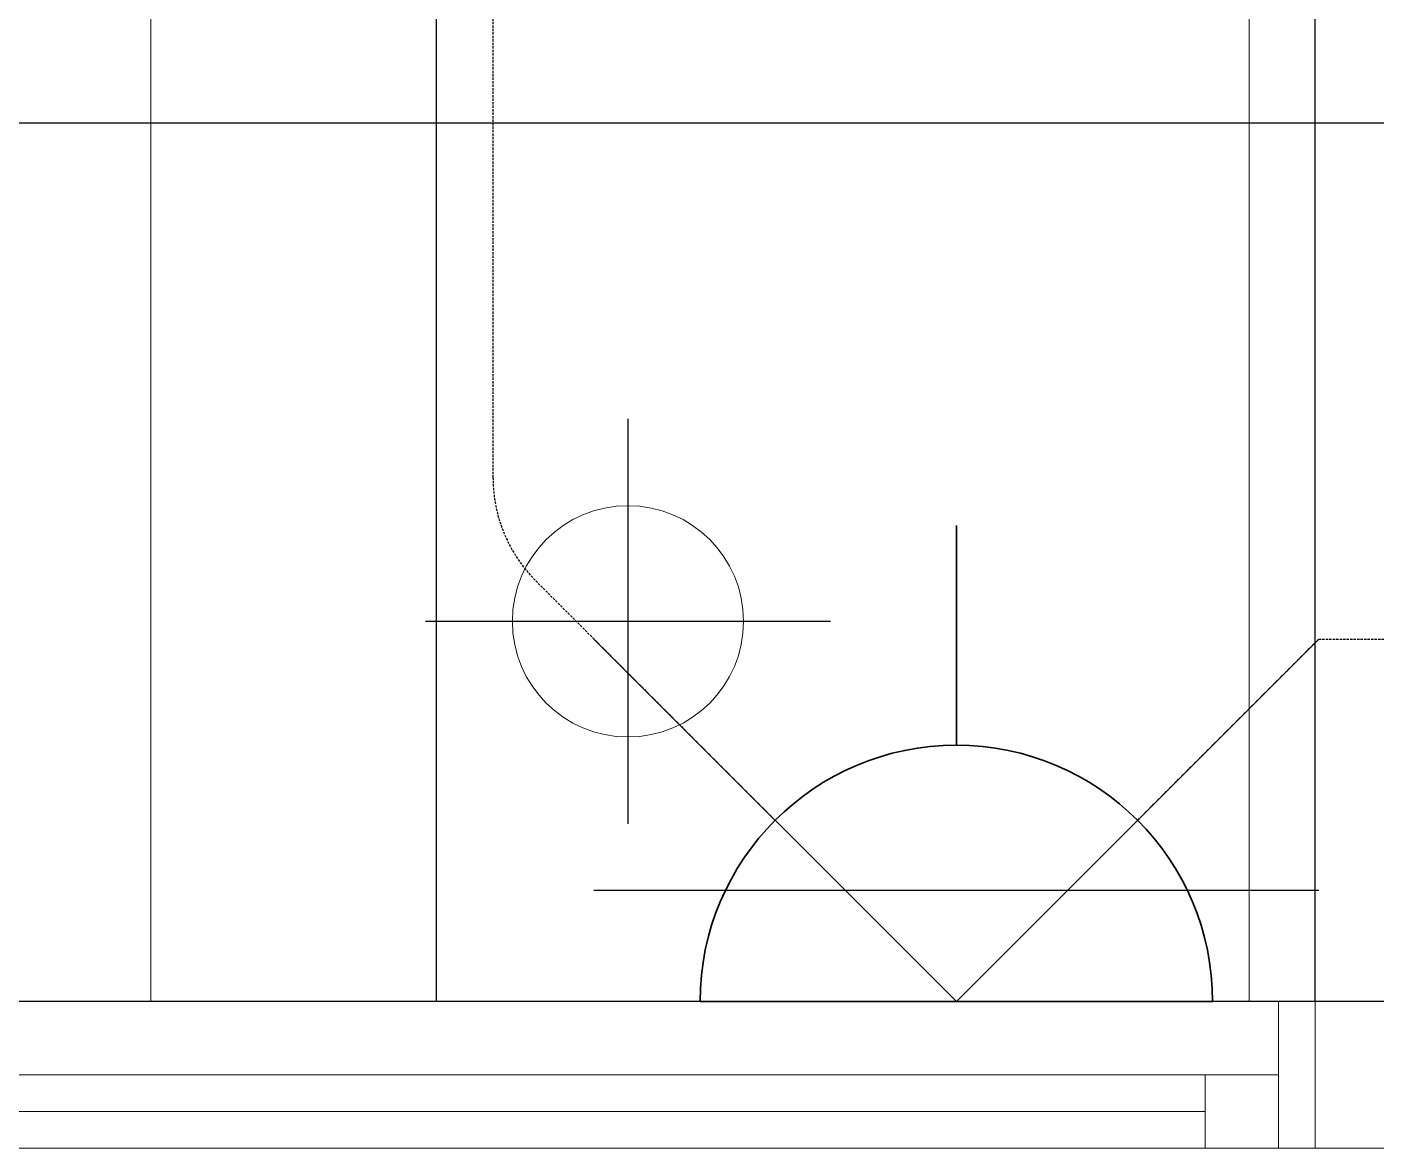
# Model space of a CAD drawing. Extents: x -12260 to 57327, y -29287 to 19916.
# Drawn here: x 40396 to 41318, y -910 to -145 of the extents above; entities that cross this region are included whole.
import ezdxf
from ezdxf.enums import TextEntityAlignment as Align

# ---------------------------------------------------------------- set-up
doc = ezdxf.new("R2010")
doc.units = 0
doc.header["$LTSCALE"] = 0.25
doc.linetypes.add('DASHDOT', pattern=[25.4, 12.7, -6.35, 0, -6.35])
doc.linetypes.add('HIDDEN', pattern=[9.525, 6.35, -3.175])
for name, color, linetype, lineweight in [('01-First Floor-FUR$0$Aluminum', 251, 'Continuous', 5), ('01-First Floor-FUR$0$LOADING', 253, 'Continuous', 5), ('01-First Floor-FUR$0$NEW Wall', 166, 'Continuous', 5), ('01-First Floor-FUR$0$Walls', 251, 'Continuous', 5), ('E-LITE-CLNG-CNDT', 6, 'DASHDOT', 35), ('E-LITE-EXIT-NUMB', 6, 'Continuous', 25), ('E-POWR-FLOR-CNDT', 6, 'HIDDEN', 25), ('E-POWR-WALL @ 100', 4, 'Continuous', 35)]:
    doc.layers.add(name, color=color, linetype=linetype, lineweight=lineweight)
doc.layers.add('01-First Floor-FUR$0$FALSE CEILING', color=251, linetype='Continuous')
doc.styles.add('DC_SIMPLEX', font='SIMPLEX.shx', dxfattribs={"width": 0.7})

# ---------------------------------------------------------------- blocks, each defined once
blk = doc.blocks.new('01-First Floor-FUR$0$GF21046B-P')
at = {"color": 0}
blk.add_lwpolyline([(0, 0), (1, 0), (1, 0.6), (0, 0.6)], close=True, dxfattribs=at)
blk = doc.blocks.new('*X122')
at = {"color": 0}
for p, q in [((13, 1), (13, 1)), ((13, 1), (13, 1)), ((13, 1), (13, 1)), ((13, 1), (13, 1)), ((13, 1), (13, 1)), ((13, 1), (13, 1)), ((13, 1), (13, 1)), ((13, 1), (13, 1)), ((13, 1), (13, 1)), ((13, 1), (13, 1)), ((13, 1), (13, 1)), ((13, 1), (13, 1)), ((13, 1), (13, 1)), ((13, 1), (13, 1)), ((13, 1), (13, 1)), ((13, 1), (14, 1)), ((13, 1), (14, 1)), ((13, 1), (14, 1)), ((13, 1), (13, 1)), ((13, 1), (13, 1)), ((13, 1), (13, 1)), ((13, 1), (13, 1)), ((13, 1), (13, 1)), ((13, 1), (13, 1)), ((13, 1), (13, 1)), ((13, 1), (13, 1)), ((13, 1), (13, 1)), ((13, 1), (13, 1)), ((13, 1), (13, 1)), ((13, 1), (13, 1)), ((13, 1), (13, 1)), ((13, 1), (13, 1)), ((13, 1), (13, 1)), ((13, 1), (13, 1)), ((13, 1), (13, 1)), ((13, 1), (13, 1)), ((13, 1), (13, 1)), ((13, 1), (13, 1)), ((13, 1), (13, 1)), ((13, 1), (13, 1)), ((13, 1), (13, 1)), ((13, 1), (13, 1)), ((13, 1), (13, 1)), ((13, 1), (13, 1)), ((13, 1), (13, 1)), ((13, 1), (13, 1)), ((13, 1), (13, 1)), ((13, 1), (13, 1)), ((13, 1), (13, 1)), ((13, 1), (13, 1)), ((13, 1), (13, 1)), ((13, 1), (13, 1)), ((13, 1), (13, 1)), ((13, 1), (13, 1)), ((13, 1), (13, 1)), ((13, 1), (13, 1)), ((13, 1), (13, 1)), ((13, 1), (13, 1)), ((13, 1), (13, 1)), ((13, 1), (13, 1)), ((13, 1), (13, 1)), ((13, 1), (13, 1)), ((13, 1), (13, 1)), ((13, 1), (13, 1)), ((13, 1), (13, 1)), ((13, 1), (13, 1)), ((13, 1), (13, 1)), ((13, 1), (13, 1)), ((13, 1), (13, 1)), ((13, 1), (13, 1)), ((13, 1), (13, 1)), ((13, 1), (13, 1)), ((13, 1), (13, 1)), ((13, 1), (13, 1)), ((13, 1), (13, 1)), ((13, 1), (13, 1)), ((13, 1), (13, 1)), ((13, 1), (13, 1)), ((13, 1), (13, 1)), ((13, 1), (13, 1)), ((13, 1), (13, 1)), ((13, 1), (13, 1)), ((13, 1), (13, 1)), ((13, 1), (13, 1)), ((13, 1), (13, 1)), ((13, 1), (13, 1)), ((13, 1), (13, 1)), ((13, 1), (13, 1)), ((13, 1), (13, 1)), ((13, 1), (13, 1)), ((13, 1), (13, 1)), ((13, 1), (13, 1)), ((13, 1), (13, 1)), ((13, 1), (13, 1)), ((13, 1), (13, 1)), ((13, 1), (13, 1)), ((13, 1), (13, 1)), ((13, 1), (13, 1)), ((13, 1), (13, 1)), ((13, 1), (13, 1)), ((13, 1), (13, 1)), ((13, 1), (13, 1)), ((13, 1), (13, 1)), ((13, 1), (13, 1)), ((13, 1), (13, 1)), ((13, 1), (13, 1)), ((13, 1), (13, 1)), ((13, 1), (13, 1)), ((13, 1), (13, 1)), ((13, 1), (13, 1)), ((13, 1), (13, 1)), ((13, 1), (13, 1)), ((13, 1), (13, 1)), ((13, 1), (13, 1)), ((13, 1), (13, 1)), ((13, 1), (13, 1)), ((13, 1), (13, 1)), ((13, 1), (13, 1)), ((13, 1), (13, 1)), ((13, 1), (13, 1)), ((13, 1), (13, 1)), ((13, 1), (13, 1)), ((13, 1), (13, 1)), ((13, 1), (14, 1)), ((13, 0), (13, 0)), ((13, 0), (13, 0)), ((13, 0), (13, 0)), ((13, 0), (13, 0)), ((13, 0), (13, 0)), ((13, 0), (13, 0)), ((13, 0), (13, 0)), ((13, 0), (13, 0)), ((13, 0), (13, 0)), ((13, 0), (13, 0)), ((13, 0), (13, 0)), ((13, 0), (13, 0)), ((13, 0), (13, 0)), ((13, 0), (13, 0)), ((13, 0), (13, 0)), ((13, 0), (13, 0)), ((13, 0), (13, 0)), ((13, 0), (13, 0)), ((13, 0), (13, 0)), ((13, 0), (13, 0)), ((13, 0), (13, 0)), ((13, 0), (13, 0)), ((13, 0), (13, 0)), ((13, 0), (13, 0)), ((13, 0), (13, 0)), ((13, 0), (13, 0)), ((13, 0), (13, 0)), ((13, 0), (13, 0)), ((13, 0), (13, 0)), ((13, 0), (13, 0)), ((13, 0), (13, 0)), ((13, 0), (13, 0)), ((13, 0), (13, 0)), ((13, 0), (13, 0)), ((13, 0), (13, 0)), ((13, 0), (13, 0)), ((13, 0), (13, 0)), ((13, 0), (13, 0)), ((13, 0), (13, 0)), ((13, 0), (13, 0)), ((13, 0), (13, 0)), ((13, 0), (13, 0)), ((13, 0), (13, 0)), ((13, 0), (13, 0)), ((13, 0), (13, 0)), ((13, 0), (13, 0)), ((13, 0), (13, 0)), ((13, 0), (13, 0)), ((13, 0), (14, 0)), ((13, 0), (14, 0)), ((13, 0), (13, 0)), ((13, 0), (14, 0)), ((14, 1), (14, 1)), ((14, 1), (14, 1)), ((14, 1), (14, 1)), ((14, 1), (14, 1)), ((14, 1), (14, 1)), ((14, 1), (14, 1)), ((14, 1), (14, 1)), ((14, 1), (14, 1)), ((14, 1), (14, 1)), ((14, 1), (14, 1)), ((14, 1), (14, 1)), ((14, 1), (14, 1)), ((14, 1), (14, 1)), ((14, 1), (14, 1)), ((14, 1), (14, 1)), ((14, 1), (14, 1)), ((14, 1), (14, 1)), ((14, 1), (14, 1)), ((14, 1), (14, 1)), ((14, 1), (14, 1)), ((14, 1), (14, 1)), ((14, 1), (14, 1)), ((14, 1), (14, 1)), ((14, 1), (14, 1)), ((14, 1), (14, 1)), ((14, 1), (14, 1)), ((14, 1), (14, 1)), ((14, 1), (14, 1)), ((14, 1), (14, 1)), ((14, 1), (14, 1)), ((14, 1), (14, 1)), ((14, 1), (14, 1)), ((14, 1), (14, 1)), ((14, 1), (14, 1)), ((14, 1), (14, 1)), ((14, 1), (14, 1)), ((14, 1), (14, 1)), ((14, 1), (14, 1)), ((14, 1), (14, 1)), ((14, 1), (14, 1)), ((14, 1), (14, 1)), ((14, 1), (14, 1)), ((14, 1), (14, 1)), ((14, 1), (14, 1)), ((14, 1), (14, 1)), ((14, 1), (14, 1)), ((14, 1), (14, 1)), ((14, 1), (14, 1)), ((14, 1), (14, 1)), ((14, 1), (14, 1)), ((14, 1), (14, 1)), ((14, 1), (14, 1)), ((14, 1), (14, 1)), ((14, 1), (14, 1)), ((14, 1), (14, 1)), ((14, 1), (14, 1)), ((14, 1), (14, 1)), ((14, 1), (14, 1)), ((14, 1), (14, 1)), ((14, 1), (14, 1)), ((14, 1), (14, 1)), ((14, 1), (14, 1)), ((14, 1), (14, 1)), ((14, 1), (14, 1)), ((14, 1), (14, 1)), ((14, 1), (14, 1)), ((14, 1), (14, 1)), ((14, 1), (14, 1)), ((14, 1), (14, 1)), ((14, 1), (14, 1)), ((14, 1), (14, 1)), ((14, 1), (14, 1)), ((14, 1), (14, 1)), ((14, 1), (14, 1)), ((14, 1), (14, 1)), ((14, 1), (14, 1)), ((14, 1), (14, 1)), ((14, 1), (14, 1)), ((14, 1), (14, 1)), ((14, 1), (14, 1)), ((14, 1), (14, 1)), ((14, 1), (14, 1)), ((14, 1), (14, 1)), ((14, 1), (14, 1)), ((14, 1), (14, 1)), ((14, 1), (14, 1)), ((14, 1), (14, 1)), ((14, 1), (14, 1)), ((14, 1), (14, 1)), ((14, 1), (14, 1)), ((14, 1), (14, 1)), ((14, 1), (14, 1)), ((14, 1), (14, 1)), ((14, 1), (14, 1)), ((14, 0), (14, 0)), ((14, 0), (14, 0)), ((14, 0), (14, 0)), ((14, 0), (14, 0)), ((14, 0), (14, 0)), ((14, 0), (14, 0)), ((14, 0), (14, 0)), ((14, 0), (14, 0)), ((14, 0), (14, 0)), ((14, 0), (14, 0)), ((14, 0), (14, 0)), ((14, 0), (14, 0)), ((14, 0), (14, 0)), ((14, 0), (14, 0)), ((14, 0), (14, 0)), ((14, 0), (14, 0)), ((14, 0), (14, 0)), ((14, 0), (14, 0)), ((14, 0), (14, 0)), ((14, 0), (14, 0)), ((14, 0), (14, 0)), ((14, 0), (14, 0)), ((14, 0), (14, 0)), ((14, 0), (14, 0)), ((14, 0), (14, 0)), ((14, 0), (14, 0)), ((14, 0), (14, 0)), ((14, 0), (14, 0)), ((14, 0), (14, 0)), ((14, 0), (14, 0)), ((14, 0), (14, 0)), ((14, 0), (14, 0)), ((14, 0), (14, 0)), ((14, 0), (14, 0)), ((14, 0), (14, 0)), ((14, 0), (14, 0)), ((14, 0), (14, 0)), ((14, 0), (14, 0)), ((14, 0), (14, 0)), ((14, 0), (14, 0)), ((14, 0), (14, 0)), ((14, 0), (14, 0)), ((14, 0), (14, 0)), ((14, 0), (14, 0)), ((14, 0), (14, 0)), ((14, 0), (14, 0)), ((14, 0), (14, 0)), ((14, 0), (14, 0)), ((13, 0), (13, 0)), ((13, 0), (14, 0)), ((13, 0), (13, 0)), ((13, 0), (14, 0)), ((13, 0), (13, 0)), ((13, 0), (14, 0)), ((13, 0), (13, 0)), ((13, 0), (13, 0)), ((13, 0), (13, 0)), ((13, 0), (13, 0)), ((13, 0), (14, 0)), ((13, 0), (13, 0)), ((13, 0), (14, 0)), ((13, 0), (13, 0)), ((13, 0), (14, 0)), ((13, 0), (13, 0)), ((13, 0), (14, 0)), ((13, 0), (13, 0)), ((13, 0), (14, 0)), ((13, 0), (13, 0)), ((13, 0), (14, 0)), ((13, 0), (13, 0)), ((13, 0), (14, 0)), ((13, 0), (13, 0)), ((13, 0), (13, 0)), ((13, 0), (13, 0)), ((13, 0), (14, 0)), ((13, 0), (13, 0)), ((13, 0), (14, 0)), ((13, 0), (13, 0)), ((13, 0), (14, 0)), ((13, 0), (13, 0)), ((13, 0), (14, 0)), ((13, 0), (13, 0)), ((13, 0), (13, 0)), ((13, 0), (13, 0)), ((13, 0), (13, 0)), ((13, 0), (13, 0)), ((13, 0), (13, 0)), ((13, 0), (13, 0)), ((13, 0), (13, 0)), ((13, 0), (13, 0)), ((13, 0), (13, 0)), ((13, 0), (13, 0)), ((13, 0), (13, 0)), ((13, 0), (13, 0)), ((13, 0), (13, 0)), ((13, 0), (13, 0)), ((13, 0), (13, 0)), ((13, 0), (13, 0)), ((13, 0), (13, 0)), ((13, 0), (13, 0)), ((13, 0), (13, 0)), ((13, 0), (13, 0)), ((13, 0), (13, 0)), ((13, 0), (13, 0)), ((13, 0), (13, 0)), ((13, 0), (13, 0)), ((13, 0), (13, 0)), ((13, 0), (13, 0)), ((13, 0), (13, 0)), ((13, 0), (13, 0)), ((13, 0), (13, 0)), ((13, 0), (13, 0)), ((13, -1), (13, -1)), ((13, -1), (13, -1)), ((13, -1), (13, -1)), ((13, -1), (13, -1)), ((13, -1), (13, -1)), ((13, -1), (14, -1)), ((13, -1), (13, -1)), ((14, 0), (14, 0)), ((14, 0), (14, 0)), ((14, 0), (14, 0)), ((14, 0), (14, 0)), ((14, 0), (14, 0)), ((14, 0), (14, 0)), ((14, 0), (14, 0)), ((14, 0), (14, 0)), ((14, 0), (14, 0)), ((14, 0), (14, 0)), ((14, 0), (14, 0)), ((14, 0), (14, 0)), ((14, 0), (14, 0)), ((14, 0), (14, 0)), ((14, 0), (14, 0)), ((13, 0), (14, 0)), ((14, 0), (14, 0)), ((14, 0), (14, 0)), ((14, 0), (14, 0)), ((14, 0), (14, 0)), ((14, 0), (14, 0)), ((14, 0), (14, 0)), ((14, 0), (14, 0)), ((14, 0), (14, 0)), ((14, 0), (14, 0)), ((14, 0), (14, 0)), ((14, 0), (14, 0)), ((14, 0), (14, 0)), ((14, 0), (14, 0)), ((14, 0), (14, 0)), ((14, 0), (14, 0)), ((14, 0), (14, 0)), ((14, 0), (14, 0)), ((14, 0), (14, 0)), ((14, 0), (14, 0)), ((14, 0), (14, 0)), ((14, 0), (14, 0)), ((14, 0), (14, 0)), ((14, 0), (14, 0)), ((14, 0), (14, 0)), ((14, 0), (14, 0)), ((14, 0), (14, 0)), ((14, 0), (14, 0)), ((14, 0), (14, 0)), ((14, 0), (14, 0)), ((14, 0), (14, 0)), ((14, 0), (14, 0)), ((14, 0), (14, 0)), ((14, 0), (14, 0)), ((14, 0), (14, 0)), ((14, -1), (14, -1)), ((14, -1), (14, -1)), ((14, -1), (14, -1)), ((14, -1), (14, -1)), ((14, -1), (14, -1))]:
    blk.add_line(p, q, dxfattribs=at)
blk = doc.blocks.new('*X121')
at = {"color": 0}
for p, q in [((5, 3), (5, 3)), ((5, 3), (5, 3)), ((5, 3), (5, 3)), ((5, 3), (5, 3)), ((5, 3), (5, 3)), ((5, 3), (5, 3)), ((5, 3), (5, 3)), ((5, 3), (5, 3)), ((5, 3), (5, 3)), ((5, 3), (5, 3)), ((5, 3), (5, 3)), ((5, 3), (5, 3)), ((5, 3), (5, 3)), ((5, 3), (5, 3)), ((5, 3), (5, 3)), ((5, 3), (5, 3)), ((5, 3), (5, 3)), ((5, 3), (5, 3)), ((5, 3), (5, 3)), ((5, 3), (5, 3)), ((5, 3), (5, 3)), ((5, 3), (5, 3)), ((5, 3), (5, 3)), ((5, 3), (5, 3)), ((5, 3), (5, 3)), ((5, 3), (5, 3)), ((5, 3), (5, 3)), ((5, 3), (5, 3)), ((5, 3), (5, 3)), ((5, 3), (5, 3)), ((5, 3), (5, 3)), ((5, 3), (5, 3)), ((5, 3), (5, 3)), ((5, 3), (5, 3)), ((5, 3), (5, 3)), ((5, 3), (5, 3)), ((5, 3), (5, 3)), ((5, 3), (5, 3)), ((5, 3), (5, 3)), ((5, 3), (5, 3)), ((5, 3), (5, 3)), ((5, 3), (5, 3)), ((5, 3), (5, 3)), ((5, 3), (5, 3)), ((5, 3), (5, 3)), ((5, 3), (5, 3)), ((5, 3), (5, 3)), ((5, 3), (5, 3)), ((5, 3), (5, 3)), ((5, 3), (5, 3)), ((5, 3), (5, 3)), ((5, 3), (5, 3)), ((5, 3), (5, 3)), ((5, 3), (5, 3)), ((5, 3), (5, 3)), ((5, 3), (5, 3)), ((5, 3), (5, 3)), ((5, 3), (5, 3)), ((5, 3), (5, 3)), ((5, 3), (5, 3)), ((5, 3), (5, 3)), ((5, 3), (5, 3)), ((5, 3), (5, 3)), ((5, 3), (5, 3)), ((5, 3), (5, 3)), ((5, 3), (5, 3)), ((6, 3), (5, 3)), ((5, 3), (5, 3)), ((6, 3), (5, 3)), ((5, 3), (5, 3)), ((6, 3), (5, 3)), ((5, 3), (5, 3)), ((6, 3), (5, 3)), ((5, 3), (5, 3)), ((5, 3), (5, 3)), ((5, 3), (5, 3)), ((5, 3), (5, 3)), ((5, 3), (5, 3)), ((5, 3), (5, 3)), ((5, 3), (5, 3)), ((5, 3), (5, 3)), ((5, 3), (5, 3)), ((5, 3), (5, 3)), ((5, 3), (5, 3)), ((5, 3), (5, 3)), ((5, 3), (5, 3)), ((5, 3), (5, 3)), ((5, 3), (5, 3)), ((5, 3), (5, 3)), ((5, 3), (5, 3)), ((5, 3), (5, 3)), ((5, 3), (5, 3)), ((5, 3), (5, 3)), ((5, 3), (5, 3)), ((5, 3), (5, 3)), ((5, 3), (5, 3)), ((6, 3), (6, 3)), ((6, 3), (6, 3)), ((6, 3), (6, 3)), ((6, 3), (6, 3)), ((6, 3), (6, 3)), ((6, 3), (6, 3)), ((6, 3), (6, 3)), ((6, 3), (6, 3)), ((6, 3), (6, 3)), ((6, 3), (6, 3)), ((6, 3), (6, 3)), ((6, 3), (6, 3)), ((6, 3), (6, 3)), ((6, 3), (6, 3)), ((6, 3), (6, 3)), ((6, 3), (6, 3)), ((6, 3), (6, 3)), ((6, 3), (6, 3)), ((6, 3), (6, 3)), ((6, 3), (6, 3)), ((6, 3), (6, 3)), ((6, 3), (6, 3)), ((6, 3), (6, 3)), ((6, 3), (6, 3)), ((6, 3), (6, 3)), ((6, 3), (6, 3)), ((6, 3), (6, 3)), ((6, 3), (6, 3)), ((6, 3), (6, 3)), ((6, 3), (6, 3)), ((6, 3), (6, 3)), ((6, 3), (6, 3)), ((6, 3), (6, 3)), ((6, 3), (6, 3)), ((6, 3), (6, 3)), ((6, 3), (6, 3)), ((6, 3), (6, 3)), ((6, 3), (6, 3)), ((6, 3), (6, 3)), ((6, 3), (6, 3)), ((6, 3), (6, 3)), ((6, 3), (6, 3)), ((6, 3), (6, 3)), ((6, 3), (6, 3)), ((6, 3), (6, 3)), ((6, 3), (6, 3)), ((6, 3), (6, 3)), ((6, 3), (6, 3)), ((6, 3), (6, 3)), ((6, 3), (6, 3)), ((6, 3), (6, 3)), ((6, 3), (6, 3)), ((6, 3), (6, 3)), ((6, 3), (6, 3)), ((6, 3), (6, 3)), ((6, 3), (6, 3)), ((6, 3), (6, 3)), ((6, 3), (6, 3)), ((6, 3), (6, 3)), ((6, 3), (6, 3)), ((6, 3), (6, 3)), ((6, 3), (6, 3)), ((6, 3), (6, 3)), ((6, 3), (6, 3)), ((6, 3), (6, 3)), ((6, 3), (6, 3)), ((6, 3), (6, 3)), ((6, 3), (6, 3)), ((6, 3), (6, 3)), ((6, 3), (6, 3)), ((6, 3), (6, 3)), ((6, 3), (6, 3)), ((6, 3), (6, 3)), ((6, 3), (6, 3)), ((6, 3), (6, 3)), ((6, 3), (6, 3)), ((6, 3), (6, 3)), ((6, 3), (6, 3)), ((6, 3), (6, 3)), ((6, 3), (6, 3)), ((6, 3), (6, 3)), ((6, 3), (6, 3)), ((6, 3), (6, 3)), ((6, 3), (6, 3)), ((6, 3), (6, 3)), ((6, 3), (6, 3)), ((6, 3), (6, 3)), ((6, 3), (6, 3)), ((6, 3), (6, 3)), ((6, 3), (6, 3)), ((6, 3), (6, 3)), ((6, 3), (6, 3)), ((6, 3), (6, 3)), ((6, 3), (6, 3)), ((6, 3), (6, 3)), ((6, 3), (6, 3)), ((6, 3), (6, 3)), ((6, 3), (6, 3)), ((6, 3), (6, 3)), ((6, 3), (6, 3)), ((6, 3), (6, 3)), ((6, 3), (6, 3)), ((6, 3), (6, 3)), ((6, 3), (6, 3)), ((6, 3), (6, 3)), ((6, 3), (6, 3)), ((6, 3), (6, 3)), ((6, 3), (6, 3)), ((6, 3), (6, 3)), ((6, 3), (6, 3)), ((6, 3), (6, 3)), ((6, 3), (6, 3)), ((6, 3), (6, 3)), ((6, 3), (6, 3)), ((6, 3), (6, 3)), ((6, 3), (6, 3)), ((6, 3), (6, 3)), ((6, 3), (6, 3)), ((6, 3), (6, 3)), ((6, 3), (6, 3)), ((6, 3), (6, 3)), ((6, 3), (6, 3)), ((6, 3), (6, 3)), ((6, 3), (6, 3)), ((6, 3), (6, 3)), ((6, 3), (6, 3)), ((6, 3), (6, 3)), ((6, 3), (6, 3)), ((6, 3), (6, 3)), ((6, 3), (6, 3)), ((6, 3), (6, 3)), ((6, 3), (6, 3)), ((6, 3), (6, 3)), ((6, 3), (6, 3)), ((6, 3), (6, 3)), ((6, 3), (6, 3)), ((6, 3), (6, 3)), ((6, 3), (6, 3)), ((6, 3), (6, 3)), ((6, 3), (6, 3)), ((6, 3), (6, 3)), ((6, 3), (6, 3)), ((6, 3), (6, 3)), ((6, 3), (6, 3)), ((6, 3), (6, 3)), ((6, 3), (6, 3)), ((6, 3), (6, 3)), ((6, 3), (6, 3)), ((6, 3), (6, 3)), ((6, 3), (6, 3)), ((6, 3), (6, 3)), ((6, 3), (6, 3)), ((6, 3), (6, 3)), ((6, 3), (6, 3)), ((6, 3), (6, 3)), ((6, 3), (6, 3)), ((6, 3), (6, 3)), ((6, 3), (6, 3)), ((6, 3), (6, 3)), ((6, 3), (6, 3)), ((6, 3), (6, 3)), ((6, 3), (6, 3)), ((6, 3), (6, 3)), ((6, 3), (6, 3)), ((6, 3), (6, 3)), ((6, 3), (6, 3)), ((6, 3), (6, 3)), ((6, 3), (6, 3)), ((6, 3), (6, 3)), ((6, 3), (6, 3)), ((6, 3), (6, 3)), ((6, 3), (6, 3)), ((6, 3), (6, 3)), ((6, 3), (6, 3)), ((6, 3), (6, 3)), ((6, 3), (6, 3)), ((6, 3), (6, 3)), ((6, 3), (6, 3)), ((6, 3), (6, 3)), ((6, 3), (6, 3)), ((6, 3), (6, 3)), ((6, 3), (6, 3)), ((6, 3), (6, 3)), ((6, 3), (6, 3)), ((6, 3), (6, 3)), ((6, 3), (6, 3)), ((6, 3), (6, 3)), ((6, 3), (6, 3)), ((6, 3), (6, 3)), ((6, 3), (6, 3)), ((6, 3), (6, 3)), ((6, 3), (6, 3)), ((6, 3), (6, 3)), ((6, 3), (6, 3)), ((6, 3), (6, 3)), ((6, 3), (6, 3)), ((6, 3), (6, 3)), ((6, 3), (6, 3)), ((6, 3), (6, 3)), ((6, 3), (6, 3)), ((6, 3), (6, 3)), ((6, 3), (6, 3)), ((6, 3), (6, 3)), ((6, 3), (6, 3)), ((6, 3), (5, 3)), ((6, 3), (5, 3)), ((6, 3), (5, 3)), ((6, 3), (5, 3)), ((6, 3), (5, 3)), ((6, 3), (6, 3)), ((6, 3), (6, 3)), ((6, 3), (6, 3)), ((6, 3), (6, 3)), ((6, 3), (6, 3)), ((6, 3), (6, 3)), ((6, 3), (6, 3)), ((6, 3), (6, 3)), ((6, 3), (6, 3)), ((6, 3), (6, 3)), ((6, 3), (6, 3)), ((6, 3), (6, 3)), ((6, 3), (6, 3)), ((6, 3), (6, 3)), ((6, 3), (6, 3)), ((6, 3), (6, 3)), ((6, 3), (6, 3)), ((6, 3), (6, 3)), ((6, 3), (6, 3)), ((6, 3), (6, 3)), ((6, 3), (6, 3)), ((6, 3), (6, 3)), ((6, 3), (6, 3)), ((6, 3), (6, 3)), ((6, 3), (6, 3)), ((6, 3), (6, 3)), ((6, 3), (6, 3)), ((6, 3), (6, 3)), ((6, 3), (6, 3)), ((6, 3), (6, 3)), ((6, 3), (6, 3)), ((6, 3), (6, 3)), ((6, 3), (6, 3)), ((6, 3), (6, 3)), ((6, 3), (6, 3)), ((6, 3), (6, 3)), ((6, 3), (6, 3)), ((6, 3), (6, 3)), ((6, 3), (6, 3)), ((6, 3), (6, 3)), ((6, 3), (6, 3)), ((6, 3), (6, 3)), ((6, 3), (6, 3)), ((6, 3), (6, 3)), ((6, 3), (6, 3)), ((6, 3), (6, 3)), ((6, 3), (6, 3)), ((6, 3), (6, 3)), ((6, 3), (6, 3)), ((6, 3), (6, 3)), ((6, 3), (6, 3)), ((6, 3), (6, 3)), ((6, 3), (6, 3)), ((6, 3), (6, 3)), ((6, 3), (6, 3)), ((6, 3), (6, 3)), ((6, 3), (6, 3)), ((6, 3), (6, 3)), ((6, 3), (6, 3)), ((6, 3), (6, 3)), ((6, 3), (6, 3)), ((6, 3), (6, 3)), ((6, 3), (6, 3)), ((6, 3), (6, 3)), ((6, 3), (6, 3)), ((6, 3), (6, 3)), ((6, 3), (6, 3)), ((6, 3), (6, 3)), ((6, 3), (6, 3)), ((6, 3), (6, 3)), ((6, 3), (6, 3)), ((6, 3), (6, 3)), ((6, 3), (6, 3)), ((6, 3), (6, 3)), ((6, 3), (6, 3)), ((6, 3), (6, 3)), ((6, 3), (6, 3)), ((6, 3), (6, 3)), ((6, 3), (6, 3)), ((6, 3), (6, 3)), ((6, 3), (6, 3)), ((6, 3), (6, 3)), ((6, 3), (6, 3)), ((6, 3), (6, 3)), ((6, 3), (6, 3)), ((6, 3), (6, 3)), ((6, 3), (6, 3)), ((6, 3), (6, 3)), ((6, 3), (6, 3)), ((6, 3), (6, 3)), ((6, 3), (6, 3)), ((6, 3), (6, 3)), ((6, 3), (6, 3)), ((6, 3), (6, 3)), ((6, 3), (6, 3)), ((6, 3), (6, 3)), ((6, 3), (6, 3)), ((6, 3), (6, 3)), ((6, 3), (6, 3)), ((6, 3), (6, 3)), ((6, 3), (6, 3)), ((6, 3), (6, 3)), ((6, 3), (6, 3)), ((6, 3), (6, 3)), ((6, 3), (6, 3)), ((6, 3), (6, 3)), ((6, 3), (6, 3)), ((6, 3), (6, 3)), ((6, 3), (6, 3)), ((6, 3), (6, 3)), ((6, 3), (6, 3)), ((6, 3), (6, 3)), ((6, 3), (6, 3)), ((6, 3), (6, 3)), ((6, 3), (6, 3)), ((6, 3), (6, 3)), ((6, 3), (6, 3)), ((6, 3), (6, 3)), ((6, 3), (6, 3)), ((6, 3), (6, 3)), ((6, 3), (6, 3)), ((6, 3), (6, 3)), ((6, 3), (6, 3)), ((6, 3), (6, 3)), ((6, 3), (6, 3)), ((6, 3), (6, 3)), ((6, 3), (6, 3)), ((6, 3), (6, 3)), ((6, 3), (6, 3)), ((6, 3), (6, 3)), ((6, 3), (6, 3)), ((6, 3), (6, 3)), ((6, 3), (6, 3)), ((6, 3), (6, 3)), ((6, 3), (6, 3)), ((6, 3), (6, 3)), ((6, 3), (6, 3)), ((6, 3), (6, 3)), ((6, 3), (6, 3)), ((6, 3), (6, 3)), ((6, 3), (6, 3)), ((6, 3), (6, 3)), ((6, 3), (6, 3)), ((6, 3), (6, 3)), ((6, 3), (6, 3)), ((6, 3), (6, 3)), ((6, 3), (6, 3)), ((6, 3), (6, 3)), ((6, 3), (6, 3)), ((6, 3), (6, 3)), ((6, 3), (6, 3)), ((6, 3), (6, 3)), ((6, 3), (6, 3)), ((6, 3), (6, 3)), ((6, 3), (6, 3)), ((6, 3), (6, 3)), ((6, 3), (6, 3)), ((6, 3), (6, 3)), ((6, 3), (6, 3)), ((6, 3), (6, 3)), ((6, 3), (6, 3)), ((6, 3), (6, 3)), ((6, 3), (6, 3)), ((6, 3), (6, 3)), ((6, 3), (6, 3)), ((6, 3), (6, 3)), ((6, 3), (6, 3)), ((6, 3), (6, 3)), ((6, 3), (6, 3)), ((6, 3), (6, 3)), ((6, 3), (6, 3)), ((6, 3), (6, 3)), ((6, 3), (6, 3)), ((6, 3), (6, 3)), ((6, 3), (6, 3)), ((6, 3), (6, 3)), ((6, 3), (6, 3)), ((6, 3), (6, 3)), ((6, 3), (6, 3)), ((6, 3), (6, 3)), ((6, 3), (6, 3)), ((6, 3), (6, 3)), ((6, 3), (6, 3)), ((6, 3), (6, 3)), ((6, 3), (6, 3)), ((6, 3), (6, 3)), ((6, 3), (6, 3)), ((6, 3), (6, 3)), ((6, 3), (6, 3)), ((6, 3), (6, 3)), ((6, 3), (6, 3)), ((6, 3), (6, 3)), ((6, 3), (6, 3)), ((6, 3), (6, 3)), ((6, 3), (6, 3)), ((6, 3), (6, 3)), ((6, 3), (6, 3)), ((6, 3), (6, 3)), ((6, 3), (6, 3)), ((6, 3), (6, 3)), ((6, 3), (6, 3)), ((6, 3), (6, 3)), ((6, 3), (6, 3)), ((6, 3), (6, 3)), ((6, 3), (6, 3)), ((6, 3), (6, 3)), ((6, 3), (6, 3)), ((6, 3), (6, 3)), ((6, 3), (6, 3)), ((6, 3), (6, 3)), ((6, 3), (6, 3)), ((6, 3), (6, 3)), ((6, 3), (6, 3)), ((6, 3), (6, 3)), ((6, 3), (6, 3)), ((6, 3), (6, 3)), ((6, 3), (6, 3)), ((6, 3), (6, 3)), ((6, 3), (6, 3)), ((6, 3), (6, 3)), ((6, 3), (6, 3)), ((6, 3), (6, 3)), ((6, 3), (6, 3)), ((6, 3), (6, 3)), ((6, 3), (6, 3)), ((6, 3), (6, 3)), ((6, 3), (6, 3)), ((6, 3), (6, 3)), ((6, 3), (6, 3)), ((6, 3), (6, 3)), ((6, 3), (6, 3)), ((6, 3), (6, 3)), ((6, 3), (6, 3)), ((6, 3), (6, 3)), ((6, 3), (6, 3)), ((6, 3), (6, 3)), ((6, 3), (6, 3)), ((6, 3), (6, 3)), ((6, 3), (6, 3)), ((6, 3), (6, 3)), ((6, 3), (6, 3)), ((6, 3), (6, 3)), ((6, 3), (6, 3)), ((6, 3), (6, 3)), ((6, 3), (6, 3)), ((6, 3), (6, 3)), ((6, 3), (6, 3)), ((6, 3), (6, 3)), ((6, 3), (6, 3)), ((6, 3), (6, 3)), ((6, 3), (6, 3)), ((6, 3), (6, 3)), ((6, 3), (6, 3)), ((6, 3), (6, 3)), ((6, 3), (6, 3)), ((6, 3), (6, 3)), ((6, 3), (6, 3)), ((6, 3), (6, 3)), ((6, 3), (6, 3)), ((6, 3), (6, 3)), ((6, 3), (6, 3)), ((6, 3), (6, 3)), ((6, 3), (6, 3)), ((6, 3), (6, 3)), ((6, 3), (6, 3)), ((6, 3), (6, 3)), ((6, 3), (6, 3)), ((6, 3), (6, 3)), ((6, 3), (6, 3)), ((6, 3), (6, 3)), ((6, 3), (6, 3)), ((6, 3), (6, 3)), ((6, 3), (6, 3)), ((6, 3), (6, 3)), ((6, 3), (6, 3)), ((6, 3), (6, 3)), ((6, 3), (6, 3)), ((6, 3), (6, 3)), ((6, 3), (6, 3)), ((6, 3), (6, 3)), ((6, 3), (6, 3)), ((6, 3), (6, 3)), ((6, 3), (6, 3)), ((6, 3), (6, 3)), ((6, 3), (6, 3)), ((6, 3), (6, 3)), ((6, 3), (6, 3)), ((6, 3), (6, 3)), ((6, 3), (6, 3)), ((6, 3), (6, 3)), ((6, 3), (6, 3)), ((6, 3), (6, 3)), ((6, 3), (6, 3)), ((6, 3), (6, 3)), ((6, 3), (6, 3)), ((6, 3), (6, 3)), ((6, 3), (6, 3)), ((6, 3), (6, 3)), ((6, 3), (6, 3)), ((6, 3), (6, 3)), ((6, 3), (6, 3)), ((6, 3), (6, 3)), ((6, 3), (6, 3)), ((6, 3), (6, 3)), ((6, 3), (6, 3)), ((6, 3), (6, 3)), ((6, 3), (6, 3)), ((6, 3), (6, 3)), ((6, 3), (6, 3)), ((6, 3), (6, 3)), ((6, 3), (6, 3)), ((6, 3), (6, 3)), ((6, 3), (6, 3)), ((6, 3), (6, 3)), ((6, 3), (6, 3)), ((6, 3), (6, 3)), ((6, 3), (6, 3))]:
    blk.add_line(p, q, dxfattribs=at)
blk = doc.blocks.new('01-First Floor-FUR$0$GF21043-P')
at = {"color": 0}
for p, q in [((0.8, 0.75), (-0.8, 0.75)), ((0.8, 0), (0.8, 0.75)), ((-0.8, 0), (0.8, 0))]:
    blk.add_line(p, q, dxfattribs=at)
for points in [[(0.8, 0.75), (0.8, 0.75), (0.8, 0.75), (0.8, 0.75), (0.8, 0.75), (0.8, 0.75), (0.8, 0.75), (0.8, 0.75), (0.8, 0.75), (0.8, 0.75), (0.8, 0.75), (0.8, 0.75), (0.8, 0.75), (0.8, 0.75), (0.8, 0.75), (0.8, 0.75), (0.8, 0.75), (0.8, 0.75), (0.8, 0.75), (0.8, 0.75), (0.8, 0.75), (0.8, 0.75), (0.8, 0.75), (0.8, 0.75), (0.8, 0.75), (0.8, 0.75), (0.8, 0.75), (0.8, 0.75), (0.8, 0.75), (0.8, 0.75), (0.8, 0.75), (0.8, 0.75), (0.8, 0.75), (0.8, 0.75), (0.8, 0.75), (0.8, 0.75), (0.8, 0.75), (0.8, 0.75), (0.8, 0.75), (0.8, 0.75), (0.8, 0.75), (0.8, 0.75), (0.8, 0.75), (0.8, 0.75), (0.8, 0.75), (0.8, 0.75), (0.8, 0.75), (0.8, 0.75), (0.8, 0.75), (0.8, 0.75), (0.8, 0.75), (0.8, 0.75), (0.8, 0.75), (0.8, 0.75), (0.8, 0.75), (0.8, 0.75), (0.8, 0.75), (0.8, 0.75), (0.8, 0.75), (0.8, 0.75), (0.8, 0.75), (0.8, 0.75), (0.8, 0.75), (0.8, 0.75), (0.8, 0.75), (0.8, 0.75), (0.8, 0.75), (0.8, 0.75), (0.8, 0.75), (0.8, 0.75), (0.8, 0.75), (0.8, 0.75), (0.8, 0.75), (0.8, 0.75), (0.8, 0.75), (0.8, 0.75), (0.8, 0.75), (0.8, 0.75), (0.8, 0.75), (0.8, 0.75), (0.8, 0.75), (0.8, 0.75), (0.8, 0.75), (0.8, 0.75), (0.8, 0.75), (0.8, 0.75), (0.8, 0.75), (0.8, 0.75), (0.8, 0.75), (0.8, 0.75), (0.8, 0.75), (0.8, 0.75), (0.8, 0.75), (0.8, 0.75), (0.8, 0.75), (0.8, 0.75), (0.8, 0.75), (0.8, 0.75), (0.8, 0.75), (0.8, 0.75), (0.8, 0.75), (0.8, 0.75), (0.8, 0.75), (0.8, 0.75), (0.8, 0.75), (0.8, 0.75), (0.8, 0.75), (0.8, 0.75), (0.8, 0.75), (0.8, 0.75), (0.8, 0.75), (0.8, 0.75), (0.8, 0.75), (0.8, 0.75), (0.8, 0.75), (0.8, 0.75), (0.8, 0.75), (0.8, 0.75), (0.8, 0.75), (0.8, 0.75), (0.8, 0.75), (0.8, 0.75), (0.8, 0.75), (0.8, 0.75), (0.8, 0.75), (0.8, 0.75), (0.8, 0.75), (0.8, 0.75), (0.8, 0.75), (0.8, 0.75), (0.8, 0.75), (0.8, 0.75), (0.8, 0.75), (0.8, 0.75), (0.8, 0.75), (0.8, 0.75), (0.8, 0.75), (0.8, 0.75), (0.8, 0.75), (0.8, 0.75), (0.8, 0.75), (0.8, 0.75), (0.8, 0.75), (0.8, 0.75), (0.8, 0.75), (0.8, 0.75), (0.8, 0.75), (0.8, 0.75), (0.8, 0.75), (0.8, 0.75), (0.8, 0.75), (0.8, 0.75), (0.8, 0.75), (0.8, 0.75), (0.8, 0.75), (0.8, 0.75), (0.8, 0.75), (0.8, 0.75), (0.8, 0.75), (0.8, 0.75), (0.8, 0.75), (0.8, 0.75), (0.8, 0.75), (0.8, 0.75), (0.8, 0.75), (0.8, 0.75), (0.8, 0.75), (0.8, 0.75), (0.8, 0.75), (0.8, 0.75), (0.8, 0.75), (0.8, 0.75), (0.8, 0.75), (0.8, 0.75), (0.8, 0.75), (0.8, 0.75), (0.8, 0.75), (0.8, 0.75), (0.8, 0.75), (0.8, 0.75), (0.8, 0.75), (0.8, 0.75), (0.8, 0.75), (0.8, 0.75), (0.8, 0.75), (0.8, 0.75), (0.8, 0.75), (0.8, 0.75), (0.8, 0.75), (0.8, 0.75), (0.8, 0.75), (0.8, 0.75), (0.8, 0.75), (0.8, 0.75), (0.8, 0.75), (0.8, 0.75), (0.8, 0.75), (0.8, 0.75), (0.8, 0.75), (0.8, 0.75), (0.8, 0.75), (0.8, 0.75), (0.8, 0.75), (0.8, 0.75), (0.8, 0.75), (0.8, 0.75), (0.8, 0.75), (0.8, 0.75), (0.8, 0.75), (0.8, 0.75), (0.8, 0.75), (0.8, 0.75), (0.8, 0.75), (0.8, 0.75), (0.8, 0.75), (0.8, 0.75), (0.8, 0.75), (0.8, 0.75), (0.8, 0.75), (0.8, 0.75), (0.8, 0.75), (0.8, 0.75), (0.8, 0.75), (0.8, 0.75), (0.8, 0.75), (0.8, 0.75), (0.8, 0.75), (0.8, 0.75), (0.8, 0.75), (0.8, 0.75), (0.8, 0.75), (0.8, 0.75), (0.8, 0.75), (0.8, 0.75), (0.8, 0.75), (0.8, 0.75), (0.8, 0.75), (0.8, 0.75), (0.8, 0.75), (0.8, 0.75), (0.8, 0.75), (0.8, 0.75), (0.8, 0.75), (0.8, 0.75), (0.8, 0.75), (0.8, 0.75), (0.8, 0.75), (0.8, 0.75), (0.8, 0.75), (0.8, 0.75), (0.8, 0.75), (0.8, 0.75), (0.8, 0.75), (0.8, 0.75), (0.8, 0.75), (0.8, 0.75), (0.8, 0.75), (0.8, 0.75), (0.8, 0.75), (0.8, 0.75), (0.8, 0.75), (0.8, 0.75), (0.8, 0.75), (0.8, 0.75), (0.8, 0.75), (0.8, 0.75), (0.8, 0.75), (0.8, 0.75), (0.8, 0.75), (0.8, 0.75), (0.8, 0.75), (0.8, 0.75), (0.8, 0.75), (0.8, 0.75), (0.8, 0.75), (0.8, 0.75), (0.8, 0.75)], [(0.8, 0.75), (0.8, 0.75), (0.8, 0.75), (0.8, 0.75), (0.8, 0.75), (0.8, 0.75), (0.8, 0.75), (0.8, 0.75), (0.8, 0.75), (0.8, 0.75), (0.8, 0.75), (0.8, 0.75), (0.8, 0.75), (0.8, 0.75), (0.8, 0.75), (0.8, 0.75), (0.8, 0.75), (0.8, 0.75), (0.8, 0.75), (0.8, 0.75), (0.8, 0.75), (0.8, 0.75), (0.8, 0.75), (0.8, 0.75), (0.8, 0.75), (0.8, 0.75), (0.8, 0.75), (0.8, 0.75), (0.8, 0.75), (0.8, 0.75), (0.8, 0.75), (0.8, 0.75), (0.8, 0.75), (0.8, 0.75), (0.8, 0.75), (0.8, 0.75), (0.8, 0.75), (0.8, 0.75), (0.8, 0.75), (0.8, 0.75), (0.8, 0.75), (0.8, 0.75), (0.8, 0.75), (0.8, 0.75), (0.8, 0.75), (0.8, 0.75), (0.8, 0.75), (0.8, 0.75), (0.8, 0.75), (0.8, 0.75), (0.8, 0.75), (0.8, 0.75), (0.8, 0.75), (0.8, 0.75), (0.8, 0.75), (0.8, 0.75), (0.8, 0.75), (0.8, 0.75), (0.8, 0.75), (0.8, 0.75), (0.8, 0.75), (0.8, 0.75), (0.8, 0.75), (0.8, 0.75), (0.8, 0.75), (0.8, 0.75), (0.8, 0.75), (0.8, 0.75), (0.8, 0.75), (0.8, 0.75), (0.8, 0.75), (0.8, 0.75), (0.8, 0.75), (0.8, 0.75), (0.8, 0.75), (0.8, 0.75), (0.8, 0.75), (0.8, 0.75), (0.8, 0.75), (0.8, 0.75), (0.8, 0.75), (0.8, 0.75), (0.8, 0.75), (0.8, 0.75), (0.8, 0.75), (0.8, 0.75), (0.8, 0.75), (0.8, 0.75), (0.8, 0.75), (0.8, 0.75), (0.8, 0.75), (0.8, 0.75), (0.8, 0.75), (0.8, 0.75), (0.8, 0.75), (0.8, 0.75), (0.8, 0.75), (0.8, 0.75), (0.8, 0.75), (0.8, 0.75), (0.8, 0.75), (0.8, 0.75), (0.8, 0.75), (0.8, 0.75), (0.8, 0.75), (0.8, 0.75), (0.8, 0.75), (0.8, 0.75), (0.8, 0.75), (0.8, 0.75), (0.8, 0.75), (0.8, 0.75), (0.8, 0.75), (0.8, 0.75), (0.8, 0.75), (0.8, 0.75), (0.8, 0.75), (0.8, 0.75), (0.8, 0.75), (0.8, 0.75), (0.8, 0.75), (0.8, 0.75), (0.8, 0.75), (0.8, 0.75), (0.8, 0.75), (0.8, 0.75), (0.8, 0.75), (0.8, 0.75), (0.8, 0.75), (0.8, 0.75), (0.8, 0.75), (0.8, 0.75), (0.8, 0.75), (0.8, 0.75), (0.8, 0.75), (0.8, 0.75), (0.8, 0.75), (0.8, 0.75), (0.8, 0.75), (0.8, 0.75), (0.8, 0.75), (0.8, 0.75), (0.8, 0.75), (0.8, 0.75), (0.8, 0.75), (0.8, 0.75), (0.8, 0.75), (0.8, 0.75), (0.8, 0.75), (0.8, 0.75), (0.8, 0.75), (0.8, 0.75), (0.8, 0.75), (0.8, 0.75), (0.8, 0.75), (0.8, 0.75), (0.8, 0.75), (0.8, 0.75), (0.8, 0.75), (0.8, 0.75), (0.8, 0.75), (0.8, 0.75), (0.8, 0.75), (0.8, 0.75), (0.8, 0.75), (0.8, 0.75), (0.8, 0.75), (0.8, 0.75), (0.8, 0.75), (0.8, 0.75), (0.8, 0.75), (0.8, 0.75), (0.8, 0.75), (0.8, 0.75), (0.8, 0.75), (0.8, 0.75), (0.8, 0.75), (0.8, 0.75), (0.8, 0.75), (0.8, 0.75), (0.8, 0.75), (0.8, 0.75), (0.8, 0.75), (0.8, 0.75), (0.8, 0.75), (0.8, 0.75), (0.8, 0.75), (0.8, 0.75), (0.8, 0.75), (0.8, 0.75), (0.8, 0.75), (0.8, 0.75), (0.8, 0.75), (0.8, 0.75), (0.8, 0.75), (0.8, 0.75), (0.8, 0.75), (0.8, 0.75), (0.8, 0.75), (0.8, 0.75), (0.8, 0.75), (0.8, 0.75), (0.8, 0.75), (0.8, 0.75), (0.8, 0.75), (0.8, 0.75), (0.8, 0.75), (0.8, 0.75), (0.8, 0.75), (0.8, 0.75), (0.8, 0.75), (0.8, 0.75), (0.8, 0.75), (0.8, 0.75), (0.8, 0.75), (0.8, 0.75), (0.8, 0.75), (0.8, 0.75), (0.8, 0.75)], [(0.8, 0.75), (0.8, 0.75), (0.8, 0.75), (0.8, 0.75), (0.8, 0.75), (0.8, 0.75), (0.8, 0.75), (0.8, 0.75), (0.8, 0.75), (0.8, 0.75), (0.8, 0.75), (0.8, 0.75), (0.8, 0.75), (0.8, 0.75), (0.8, 0.75), (0.8, 0.75), (0.8, 0.75), (0.8, 0.75), (0.8, 0.75), (0.8, 0.75), (0.8, 0.75), (0.8, 0.75), (0.8, 0.75), (0.8, 0.75), (0.8, 0.75), (0.8, 0.75), (0.8, 0.75), (0.8, 0.75), (0.8, 0.75), (0.8, 0.75), (0.8, 0.75), (0.8, 0.75), (0.8, 0.75), (0.8, 0.75), (0.8, 0.75), (0.8, 0.75), (0.8, 0.75), (0.8, 0.75), (0.8, 0.75), (0.8, 0.75), (0.8, 0.75), (0.8, 0.75), (0.8, 0.75), (0.8, 0.75), (0.8, 0.75), (0.8, 0.75), (0.8, 0.75), (0.8, 0.75), (0.8, 0.75), (0.8, 0.75), (0.8, 0.75), (0.8, 0.75), (0.8, 0.75), (0.8, 0.75), (0.8, 0.75), (0.8, 0.75), (0.8, 0.75), (0.8, 0.75), (0.8, 0.75), (0.8, 0.75), (0.8, 0.75), (0.8, 0.75), (0.8, 0.75), (0.8, 0.75), (0.8, 0.75), (0.8, 0.75), (0.8, 0.75), (0.8, 0.75), (0.8, 0.75), (0.8, 0.75), (0.8, 0.75), (0.8, 0.75), (0.8, 0.75), (0.8, 0.75), (0.8, 0.75), (0.8, 0.75), (0.8, 0.75), (0.8, 0.75), (0.8, 0.75), (0.8, 0.75), (0.8, 0.75), (0.8, 0.75), (0.8, 0.75), (0.8, 0.75), (0.8, 0.75), (0.8, 0.75), (0.8, 0.75), (0.8, 0.75), (0.8, 0.75), (0.8, 0.75), (0.8, 0.75), (0.8, 0.75), (0.8, 0.75), (0.8, 0.75), (0.8, 0.75), (0.8, 0.75), (0.8, 0.75), (0.8, 0.75), (0.8, 0.75), (0.8, 0.75), (0.8, 0.75), (0.8, 0.75), (0.8, 0.75), (0.8, 0.75), (0.8, 0.75), (0.8, 0.75), (0.8, 0.75), (0.8, 0.75), (0.8, 0.75), (0.8, 0.75), (0.8, 0.75), (0.8, 0.75), (0.8, 0.75), (0.8, 0.75), (0.8, 0.75), (0.8, 0.75), (0.8, 0.75), (0.8, 0.75), (0.8, 0.75), (0.8, 0.75), (0.8, 0.75), (0.8, 0.75), (0.8, 0.75), (0.8, 0.75), (0.8, 0.75), (0.8, 0.75), (0.8, 0.75), (0.8, 0.75), (0.8, 0.75), (0.8, 0.75), (0.8, 0.75), (0.8, 0.75), (0.8, 0.75), (0.8, 0.75), (0.8, 0.75), (0.8, 0.75), (0.8, 0.75), (0.8, 0.75), (0.8, 0.75), (0.8, 0.75), (0.8, 0.75), (0.8, 0.75), (0.8, 0.75), (0.8, 0.75), (0.8, 0.75), (0.8, 0.75), (0.8, 0.75), (0.8, 0.75), (0.8, 0.75), (0.8, 0.75), (0.8, 0.75), (0.8, 0.75), (0.8, 0.75), (0.8, 0.75), (0.8, 0.75), (0.8, 0.75), (0.8, 0.75), (0.8, 0.75), (0.8, 0.75), (0.8, 0.75), (0.8, 0.75), (0.8, 0.75), (0.8, 0.75), (0.8, 0.75), (0.8, 0.75), (0.8, 0.75), (0.8, 0.75), (0.8, 0.75), (0.8, 0.75), (0.8, 0.75), (0.8, 0.75), (0.8, 0.75), (0.8, 0.75), (0.8, 0.75), (0.8, 0.75), (0.8, 0.75), (0.8, 0.75), (0.8, 0.75), (0.8, 0.75), (0.8, 0.75), (0.8, 0.75), (0.8, 0.75), (0.8, 0.75), (0.8, 0.75), (0.8, 0.75), (0.8, 0.75), (0.8, 0.75), (0.8, 0.75), (0.8, 0.75), (0.8, 0.75), (0.8, 0.75), (0.8, 0.75), (0.8, 0.75), (0.8, 0.75), (0.8, 0.75), (0.8, 0.75), (0.8, 0.75), (0.8, 0.75), (0.8, 0.75), (0.8, 0.75), (0.8, 0.75), (0.8, 0.75), (0.8, 0.75), (0.8, 0.75), (0.8, 0.75), (0.8, 0.75), (0.8, 0.75), (0.8, 0.75), (0.8, 0.75), (0.8, 0.75), (0.8, 0.75), (0.8, 0.75), (0.8, 0.75), (0.8, 0.75)]]:
    blk.add_lwpolyline(points, close=True, dxfattribs=at)
at = {"layer": '01-First Floor-FUR$0$NEW Wall', "color": 0, "linetype": 'Continuous'}
for points in [[(0.8, 0.75), (0.8, 0.75), (0.8, 0.75), (0.8, 0.75), (0.8, 0.75), (0.8, 0.75), (0.8, 0.75), (0.8, 0.75), (0.8, 0.75), (0.8, 0.75)], [(0.8, 0.75), (0.8, 0.75), (0.8, 0.75), (0.8, 0.75), (0.8, 0.75), (0.8, 0.75), (0.8, 0.75), (0.8, 0.75), (0.8, 0.75)], [(0.8, 0.75), (0.8, 0.75), (0.8, 0.75), (0.8, 0.75), (0.8, 0.75), (0.8, 0.75), (0.8, 0.75), (0.8, 0.75), (0.8, 0.75), (0.8, 0.75), (0.8, 0.75), (0.8, 0.75), (0.8, 0.75), (0.8, 0.75), (0.8, 0.75), (0.8, 0.75), (0.8, 0.75), (0.8, 0.75)], [(0.8, 0.75), (0.8, 0.75), (0.8, 0.75), (0.8, 0.75), (0.8, 0.75), (0.8, 0.75), (0.8, 0.75)], [(0.8, 0.75), (0.8, 0.75), (0.8, 0.75), (0.8, 0.75), (0.8, 0.75), (0.8, 0.75), (0.8, 0.75), (0.8, 0.75), (0.8, 0.75), (0.8, 0.75), (0.8, 0.75), (0.8, 0.75), (0.8, 0.75), (0.8, 0.75), (0.8, 0.75)], [(0.8, 0.75), (0.8, 0.75), (0.8, 0.75), (0.8, 0.75), (0.8, 0.75), (0.8, 0.75), (0.8, 0.75), (0.8, 0.75), (0.8, 0.75), (0.8, 0.75)], [(0.8, 0.75), (0.8, 0.75), (0.8, 0.75), (0.8, 0.75), (0.8, 0.75), (0.8, 0.75), (0.8, 0.75), (0.8, 0.75), (0.8, 0.75), (0.8, 0.75), (0.8, 0.75), (0.8, 0.75)], [(0.8, 0.75), (0.8, 0.75), (0.8, 0.75), (0.8, 0.75), (0.8, 0.75), (0.8, 0.75), (0.8, 0.75), (0.8, 0.75), (0.8, 0.75), (0.8, 0.75)], [(0.8, 0.75), (0.8, 0.75), (0.8, 0.75), (0.8, 0.75), (0.8, 0.75), (0.8, 0.75), (0.8, 0.75), (0.8, 0.75), (0.8, 0.75), (0.8, 0.75)], [(0.8, 0.75), (0.8, 0.75), (0.8, 0.75), (0.8, 0.75), (0.8, 0.75), (0.8, 0.75), (0.8, 0.75), (0.8, 0.75)], [(0.8, 0.75), (0.8, 0.75), (0.8, 0.75), (0.8, 0.75), (0.8, 0.75), (0.8, 0.75), (0.8, 0.75), (0.8, 0.75), (0.8, 0.75), (0.8, 0.75), (0.8, 0.75), (0.8, 0.75), (0.8, 0.75), (0.8, 0.75), (0.8, 0.75), (0.8, 0.75), (0.8, 0.75), (0.8, 0.75), (0.8, 0.75), (0.8, 0.75), (0.8, 0.75), (0.8, 0.75), (0.8, 0.75), (0.8, 0.75), (0.8, 0.75), (0.8, 0.75), (0.8, 0.75), (0.8, 0.75), (0.8, 0.75), (0.8, 0.75), (0.8, 0.75), (0.8, 0.75), (0.8, 0.75), (0.8, 0.75), (0.8, 0.75), (0.8, 0.75), (0.8, 0.75), (0.8, 0.75), (0.8, 0.75), (0.8, 0.75), (0.8, 0.75), (0.8, 0.75), (0.8, 0.75), (0.8, 0.75), (0.8, 0.75), (0.8, 0.75), (0.8, 0.75), (0.8, 0.75), (0.8, 0.75), (0.8, 0.75), (0.8, 0.75), (0.8, 0.75), (0.8, 0.75), (0.8, 0.75), (0.8, 0.75), (0.8, 0.75), (0.8, 0.75), (0.8, 0.75), (0.8, 0.75), (0.8, 0.75), (0.8, 0.75), (0.8, 0.75), (0.8, 0.75), (0.8, 0.75), (0.8, 0.75), (0.8, 0.75), (0.8, 0.75), (0.8, 0.75), (0.8, 0.75), (0.8, 0.75), (0.8, 0.75), (0.8, 0.75), (0.8, 0.75), (0.8, 0.75), (0.8, 0.75), (0.8, 0.75), (0.8, 0.75), (0.8, 0.75), (0.8, 0.75), (0.8, 0.75), (0.8, 0.75), (0.8, 0.75), (0.8, 0.75), (0.8, 0.75), (0.8, 0.75), (0.8, 0.75), (0.8, 0.75), (0.8, 0.75), (0.8, 0.75), (0.8, 0.75), (0.8, 0.75), (0.8, 0.75), (0.8, 0.75), (0.8, 0.75), (0.8, 0.75), (0.8, 0.75), (0.8, 0.75), (0.8, 0.75), (0.8, 0.75), (0.8, 0.75), (0.8, 0.75), (0.8, 0.75), (0.8, 0.75), (0.8, 0.75), (0.8, 0.75), (0.8, 0.75), (0.8, 0.75), (0.8, 0.75), (0.8, 0.75), (0.8, 0.75), (0.8, 0.75)], [(0.8, 0.75), (0.8, 0.75), (0.8, 0.75), (0.8, 0.75), (0.8, 0.75), (0.8, 0.75), (0.8, 0.75), (0.8, 0.75), (0.8, 0.75), (0.8, 0.75), (0.8, 0.75), (0.8, 0.75), (0.8, 0.75), (0.8, 0.75), (0.8, 0.75), (0.8, 0.75), (0.8, 0.75)], [(0.8, 0.75), (0.8, 0.75), (0.8, 0.75), (0.8, 0.75), (0.8, 0.75), (0.8, 0.75), (0.8, 0.75)], [(0.8, 0.75), (0.8, 0.75), (0.8, 0.75), (0.8, 0.75), (0.8, 0.75), (0.8, 0.75), (0.8, 0.75), (0.8, 0.75), (0.8, 0.75), (0.8, 0.75), (0.8, 0.75), (0.8, 0.75), (0.8, 0.75), (0.8, 0.75), (0.8, 0.75), (0.8, 0.75), (0.8, 0.75), (0.8, 0.75), (0.8, 0.75), (0.8, 0.75), (0.8, 0.75), (0.8, 0.75), (0.8, 0.75), (0.8, 0.75), (0.8, 0.75), (0.8, 0.75), (0.8, 0.75), (0.8, 0.75), (0.8, 0.75), (0.8, 0.75), (0.8, 0.75), (0.8, 0.75), (0.8, 0.75), (0.8, 0.75), (0.8, 0.75), (0.8, 0.75), (0.8, 0.75), (0.8, 0.75), (0.8, 0.75), (0.8, 0.75), (0.8, 0.75), (0.8, 0.75), (0.8, 0.75), (0.8, 0.75), (0.8, 0.75), (0.8, 0.75), (0.8, 0.75), (0.8, 0.75), (0.8, 0.75), (0.8, 0.75), (0.8, 0.75), (0.8, 0.75), (0.8, 0.75), (0.8, 0.75), (0.8, 0.75), (0.8, 0.75), (0.8, 0.75), (0.8, 0.75), (0.8, 0.75), (0.8, 0.75), (0.8, 0.75), (0.8, 0.75), (0.8, 0.75), (0.8, 0.75), (0.8, 0.75), (0.8, 0.75), (0.8, 0.75), (0.8, 0.75), (0.8, 0.75), (0.8, 0.75), (0.8, 0.75), (0.8, 0.75), (0.8, 0.75), (0.8, 0.75), (0.8, 0.75), (0.8, 0.75), (0.8, 0.75), (0.8, 0.75), (0.8, 0.75), (0.8, 0.75), (0.8, 0.75), (0.8, 0.75), (0.8, 0.75), (0.8, 0.75), (0.8, 0.75), (0.8, 0.75), (0.8, 0.75), (0.8, 0.75), (0.8, 0.75)], [(0.8, 0.75), (0.8, 0.75), (0.8, 0.75), (0.8, 0.75), (0.8, 0.75), (0.8, 0.75), (0.8, 0.75), (0.8, 0.75), (0.8, 0.75), (0.8, 0.75), (0.8, 0.75), (0.8, 0.75), (0.8, 0.75), (0.8, 0.75), (0.8, 0.75), (0.8, 0.75), (0.8, 0.75), (0.8, 0.75), (0.8, 0.75), (0.8, 0.75), (0.8, 0.75), (0.8, 0.75), (0.8, 0.75), (0.8, 0.75), (0.8, 0.75), (0.8, 0.75), (0.8, 0.75), (0.8, 0.75), (0.8, 0.75), (0.8, 0.75), (0.8, 0.75), (0.8, 0.75), (0.8, 0.75), (0.8, 0.75), (0.8, 0.75), (0.8, 0.75), (0.8, 0.75), (0.8, 0.75), (0.8, 0.75), (0.8, 0.75), (0.8, 0.75), (0.8, 0.75), (0.8, 0.75), (0.8, 0.75), (0.8, 0.75), (0.8, 0.75), (0.8, 0.75), (0.8, 0.75), (0.8, 0.75), (0.8, 0.75), (0.8, 0.75), (0.8, 0.75), (0.8, 0.75), (0.8, 0.75)]]:
    blk.add_lwpolyline(points, dxfattribs=at)
at = {"color": 0}
for name, xscale, yscale, zscale in [('*X122', 5.5e-11, 5.5e-11, 5.5e-11), ('*X121', 8.59375e-11, 8.59375e-11, 8.59375e-11)]:
    blk.add_blockref(name, (0.8, 0.75), dxfattribs=dict(at, xscale=xscale, yscale=yscale, zscale=zscale))
blk = doc.blocks.new('01-First Floor-FUR$0$A$C37be4daf')
at = {"layer": '01-First Floor-FUR$0$Aluminum'}
for p, q in [((241.01, 498.24), (241.01, 598.24)), ((291.01, 548.24), (291.01, 598.24)), ((291.01, 573.24), (1341.01, 573.24)), ((1391.01, 548.24), (241.01, 548.24)), ((1416.01, 498.24), (216.01, 498.24))]:
    blk.add_line(p, q, dxfattribs=at)
at = {"layer": '01-First Floor-FUR$0$Walls'}
blk.add_line((216.01, 498.24), (216.01, 598.24), dxfattribs=at)
blk = doc.blocks.new('01-First Floor-FUR')
at = {"layer": '01-First Floor-FUR$0$FALSE CEILING', "linetype": 'Continuous'}
for p, q in [((40676, -810), (40676, 2260)), ((41276, -810), (41276, 2260)), ((39484.05, -210), (43434.58, -210))]:
    blk.add_line(p, q, dxfattribs=at)
at = {"layer": '01-First Floor-FUR$0$FALSE CEILING'}
for p, q in [((40806.73, -412.09, -0.1), (40806.73, -688.77, -0.1)), ((40945.07, -550.43, -0.1), (40668.39, -550.43, -0.1))]:
    blk.add_line(p, q, dxfattribs=at)
blk.add_lwpolyline([(39486, -810), (39476, 2260), (43476, 2260), (43476, -168.58), (42834.58, -810), (39486, -810)], dxfattribs=at)
at = {"layer": '01-First Floor-FUR$0$LOADING'}
for p, q in [((40806.73, -412.09, -0.1), (40806.73, -688.77, -0.1)), ((40945.07, -550.43, -0.1), (40668.39, -550.43, -0.1))]:
    blk.add_line(p, q, dxfattribs=at)
blk.add_circle((40806.73, -550.43, -0.1), 78.94, dxfattribs=at)
at = {"layer": '01-First Floor-FUR$0$Walls'}
for p, q in [((39476, -810), (42834.58, -810)), ((34876, -910), (42876, -910))]:
    blk.add_line(p, q, dxfattribs=at)
at = {"rotation": 180}
blk.add_blockref('01-First Floor-FUR$0$A$C37be4daf', (41492.01, -311.76), dxfattribs=at)
at = {"layer": '01-First Floor-FUR$0$LOADING', "extrusion": (-6.18937e-17, 3.19512e-06, 1), "xscale": 1000.000000000005, "yscale": 1000.000000000005, "zscale": 1000.000000000005, "rotation": 269.9999999999996}
blk.add_blockref('01-First Floor-FUR$0$GF21043-P', (40481, -10, -0.11), dxfattribs=at)
at = {"layer": '01-First Floor-FUR$0$LOADING', "extrusion": (-1.59456e-16, 3.19512e-06, 1), "xscale": -1000.000000000004, "yscale": 1000.000000000006, "zscale": 1000.000000000006, "rotation": 180}
blk.add_blockref('01-First Floor-FUR$0$GF21046B-P', (39481, -210, -0.11), dxfattribs=at)
blk = doc.blocks.new('*U26')
blk.add_line((0, -1.75), (0, -3.25))
blk.add_lwpolyline([(-1.75, 0, 1), (1.75, 0)], format="xyb", close=True)
at = {"layer": 'Defpoints'}
for p, q in [((-2.4749, -2.4749), (0, 0)), ((2.4749, -2.4749), (0, 0)), ((2.4749, -0.7582), (-2.4749, -0.7582))]:
    blk.add_line(p, q, dxfattribs=at)
at = {"layer": 'E-LITE-EXIT-NUMB', "style": 'DC_SIMPLEX', "width": 0.7, "flags": 8}
blk.add_attdef('TYPE', text='', height=2, rotation=360, dxfattribs=at).set_placement((-2.682, 5.2383), align=Align.RIGHT)
blk.add_attdef('CIRCUIT', (2.682, 5.2383), '', height=2, rotation=360, dxfattribs=at)

msp = doc.modelspace()

# ---------------------------------------------------------------- linework, layer by layer
at = {"layer": 'E-POWR-FLOR-CNDT'}
msp.add_lwpolyline([(40714.55, 2066.26), (40714.55, -452.13, 0.198912), (40743.84, -522.84), (40907.26, -686.26)], format="xyb", dxfattribs=at)
at = {"layer": 'E-POWR-FLOR-CNDT', "elevation": -0.1}
msp.add_lwpolyline([(41154.74, -686.26), (41278.49, -562.51), (43128.51, -562.51, 0.414214), (43228.51, -462.51), (43228.51, 531.14), (43352.26, 654.89)], format="xyb", dxfattribs=at)

# ---------------------------------------------------------------- block references
at = {"layer": 'E-LITE-CLNG-CNDT'}
msp.add_blockref('01-First Floor-FUR', (0, 0), dxfattribs=at)
at = {"layer": 'E-POWR-WALL @ 100', "xscale": -100, "yscale": 100, "zscale": 100, "rotation": 180}
msp.add_blockref('*U26', (41031, -810, -0.1), dxfattribs=at)

doc.saveas('drawing.dxf')
